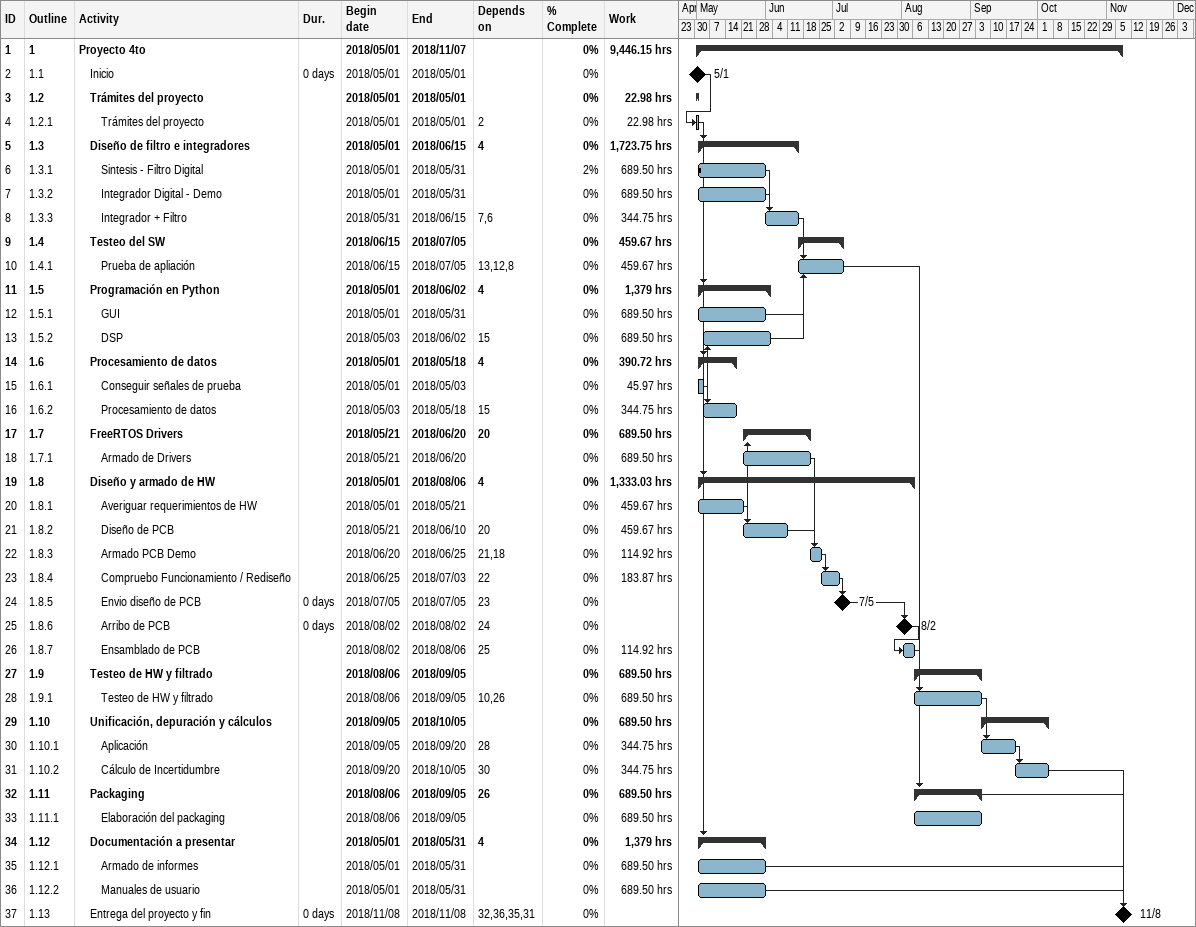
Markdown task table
| ID | WBS | Task | Duration | Start | Finish | Predecessors | % complete | Work (h) |
|---|---|---|---|---|---|---|---|---|
| 1 | 1 | **Proyecto 4to** |  | 2018-05-01 | 2018-11-07 |  | 0 | 9446.15 |
| 2 | 1.1 | Inicio | 0d | 2018-05-01 | 2018-05-01 |  | 0 |  |
| 3 | 1.2 | **Trámites del proyecto** |  | 2018-05-01 | 2018-05-01 |  | 0 | 22.98 |
| 4 | 1.2.1 | Trámites del proyecto |  | 2018-05-01 | 2018-05-01 | 2 | 0 | 22.98 |
| 5 | 1.3 | **Diseño de filtro e integradores** |  | 2018-05-01 | 2018-06-15 | 4 | 0 | 1723.75 |
| 6 | 1.3.1 | Sintesis - Filtro Digital |  | 2018-05-01 | 2018-05-31 |  | 2 | 689.50 |
| 7 | 1.3.2 | Integrador Digital - Demo |  | 2018-05-01 | 2018-05-31 |  | 0 | 689.50 |
| 8 | 1.3.3 | Integrador + Filtro |  | 2018-05-31 | 2018-06-15 | 7, 6 | 0 | 344.75 |
| 9 | 1.4 | **Testeo del SW** |  | 2018-06-15 | 2018-07-05 |  | 0 | 459.67 |
| 10 | 1.4.1 | Prueba de apliación |  | 2018-06-15 | 2018-07-05 | 13, 12, 8 | 0 | 459.67 |
| 11 | 1.5 | **Programación en Python** |  | 2018-05-01 | 2018-06-02 | 4 | 0 | 1379 |
| 12 | 1.5.1 | GUI |  | 2018-05-01 | 2018-05-31 |  | 0 | 689.50 |
| 13 | 1.5.2 | DSP |  | 2018-05-03 | 2018-06-02 | 15 | 0 | 689.50 |
| 14 | 1.6 | **Procesamiento de datos** |  | 2018-05-01 | 2018-05-18 | 4 | 0 | 390.72 |
| 15 | 1.6.1 | Conseguir señales de prueba |  | 2018-05-01 | 2018-05-03 |  | 0 | 45.97 |
| 16 | 1.6.2 | Procesamiento de datos |  | 2018-05-03 | 2018-05-18 | 15 | 0 | 344.75 |
| 17 | 1.7 | **FreeRTOS Drivers** |  | 2018-05-21 | 2018-06-20 | 20 | 0 | 689.50 |
| 18 | 1.7.1 | Armado de Drivers |  | 2018-05-21 | 2018-06-20 |  | 0 | 689.50 |
| 19 | 1.8 | **Diseño y armado de HW** |  | 2018-05-01 | 2018-08-06 | 4 | 0 | 1333.03 |
| 20 | 1.8.1 | Averiguar requerimientos de HW |  | 2018-05-01 | 2018-05-21 |  | 0 | 459.67 |
| 21 | 1.8.2 | Diseño de PCB |  | 2018-05-21 | 2018-06-10 | 20 | 0 | 459.67 |
| 22 | 1.8.3 | Armado PCB Demo |  | 2018-06-20 | 2018-06-25 | 21, 18 | 0 | 114.92 |
| 23 | 1.8.4 | Compruebo Funcionamiento / Rediseño |  | 2018-06-25 | 2018-07-03 | 22 | 0 | 183.87 |
| 24 | 1.8.5 | Envio diseño de PCB | 0d | 2018-07-05 | 2018-07-05 | 23 | 0 |  |
| 25 | 1.8.6 | Arribo de PCB | 0d | 2018-08-02 | 2018-08-02 | 24 | 0 |  |
| 26 | 1.8.7 | Ensamblado de PCB |  | 2018-08-02 | 2018-08-06 | 25 | 0 | 114.92 |
| 27 | 1.9 | **Testeo de HW y filtrado** |  | 2018-08-06 | 2018-09-05 |  | 0 | 689.50 |
| 28 | 1.9.1 | Testeo de HW y filtrado |  | 2018-08-06 | 2018-09-05 | 10, 26 | 0 | 689.50 |
| 29 | 1.10 | **Unificación, depuración y cálculos** |  | 2018-09-05 | 2018-10-05 |  | 0 | 689.50 |
| 30 | 1.10.1 | Aplicación |  | 2018-09-05 | 2018-09-20 | 28 | 0 | 344.75 |
| 31 | 1.10.2 | Cálculo de Incertidumbre |  | 2018-09-20 | 2018-10-05 | 30 | 0 | 344.75 |
| 32 | 1.11 | **Packaging** |  | 2018-08-06 | 2018-09-05 | 26 | 0 | 689.50 |
| 33 | 1.11.1 | Elaboración del packaging |  | 2018-08-06 | 2018-09-05 |  | 0 | 689.50 |
| 34 | 1.12 | **Documentación a presentar** |  | 2018-05-01 | 2018-05-31 | 4 | 0 | 1379 |
| 35 | 1.12.1 | Armado de informes |  | 2018-05-01 | 2018-05-31 |  | 0 | 689.50 |
| 36 | 1.12.2 | Manuales de usuario |  | 2018-05-01 | 2018-05-31 |  | 0 | 689.50 |
| 37 | 1.13 | Entrega del proyecto y fin | 0d | 2018-11-08 | 2018-11-08 | 32, 36, 35, 31 | 0 |  |
